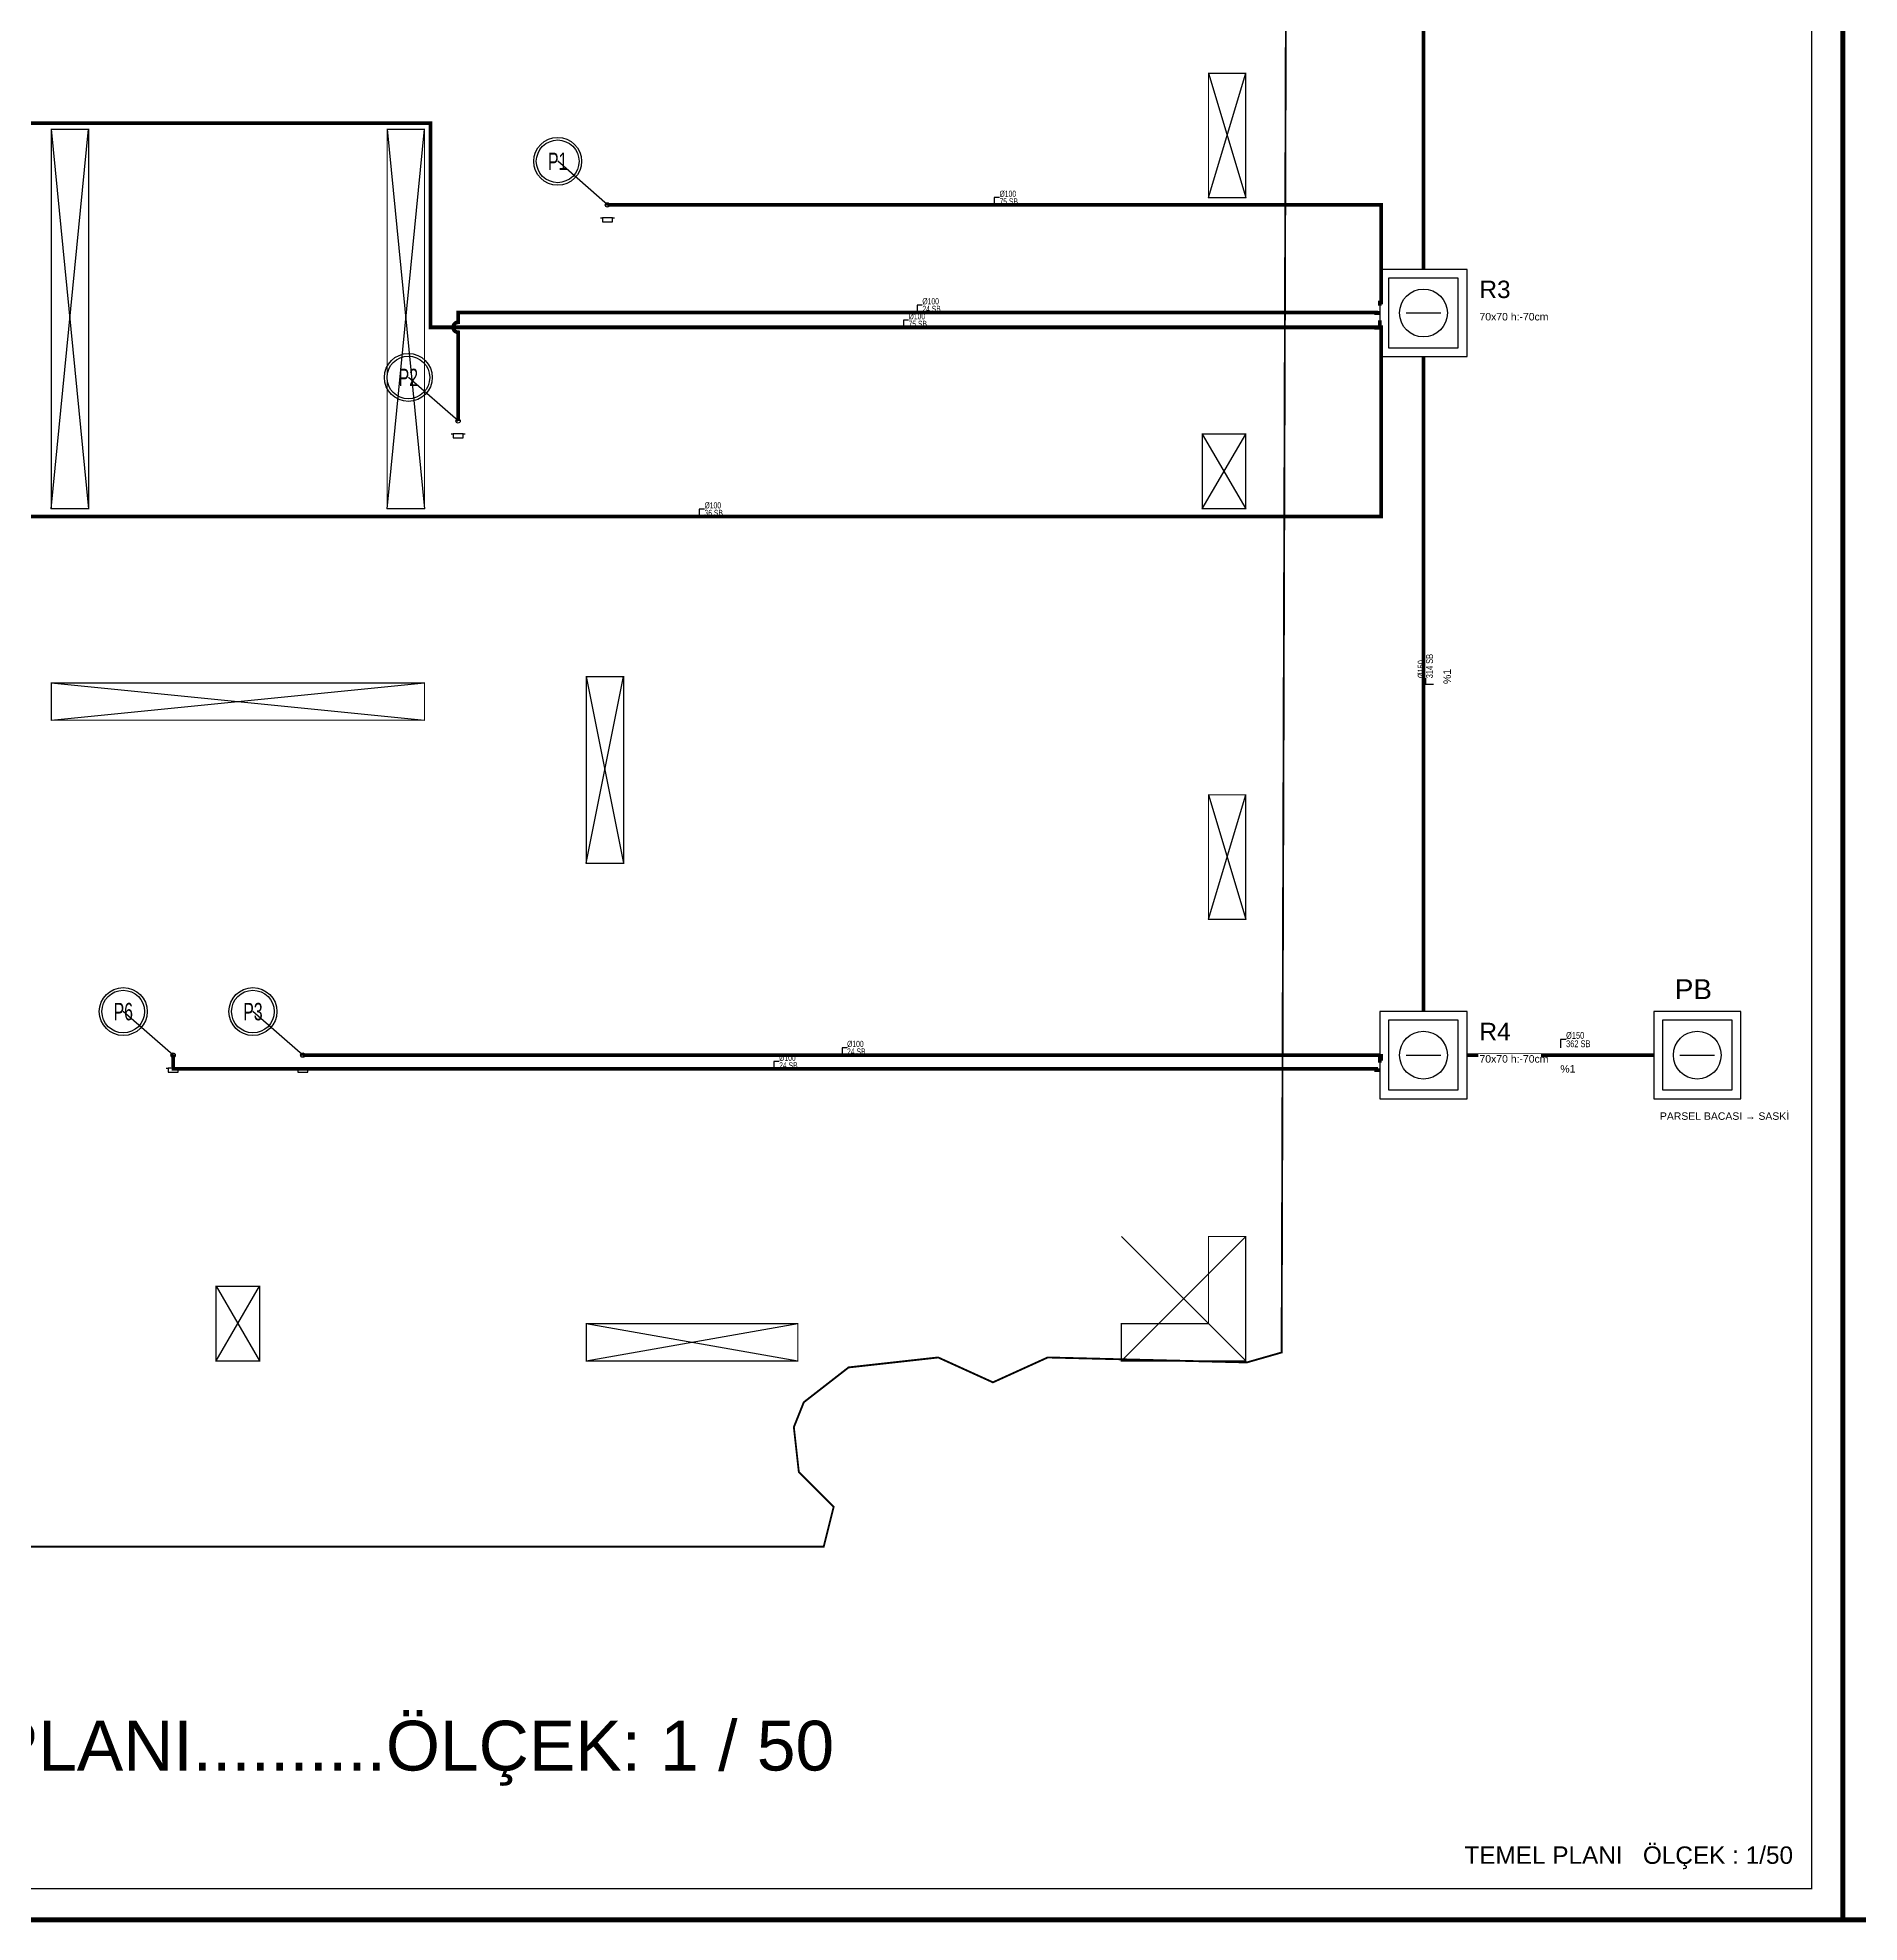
# Model space of a CAD drawing. Header units: centimetres. Extents: x -13133 to 30552, y -2 to 4552.
# Drawn here: x 6049 to 7513, y -2 to 1513 of the extents above; entities that cross this region are included whole.
import ezdxf
from ezdxf.enums import TextEntityAlignment as Align

# ---------------------------------------------------------------- set-up
doc = ezdxf.new("R2010")
doc.units = ezdxf.units.CM
doc.linetypes.add('DASHED', pattern=[18, 12, -6])
doc.linetypes.add('PIS', pattern=[38, 30, -8])
for name, color, linetype in [('MTY-PISSU-CAP', 211, 'CONTINUOUS'), ('MTY-PISSU-KOLON', 211, 'DASHED'), ('MTY-YUK-BIRIMI', 7, 'CONTINUOUS'), ('ROTAS-BINA-HATTI', 8, 'DASHED'), ('ROTAS-KAT-ADI', 1, 'CONTINUOUS'), ('ROTAS-MIMARI-KOLON', 8, 'CONTINUOUS'), ('ROTAS-PAFTA', 7, 'CONTINUOUS'), ('ROTAS-PIS-SU-BORUSU', 6, 'PIS'), ('ROTAS-PISSU-CAP', 211, 'CONTINUOUS'), ('ROTAS-PISSU-KOLONNO', 211, 'CONTINUOUS'), ('ROTAS-ROGAR', 5, 'CONTINUOUS'), ('ROTAS-TEFRIS', 15, 'CONTINUOUS')]:
    doc.layers.add(name, color=color, linetype=linetype)
doc.styles.add('ANOTATIVO', font='arial.ttf')
doc.styles.add('MTY_CAP', font='wturkce.SHX', dxfattribs={"width": 0.65, "height": 20})
doc.styles.add('ROTAS', font='arial.ttf')

# ---------------------------------------------------------------- blocks, each defined once
blk = doc.blocks.new('MTY-PIS SU CAP SB')
at = {"layer": 'MTY-PISSU-CAP'}
for p, q in [((0.83, 1.17), (0, 1.17)), ((0, 1.17), (0, 0))]:
    blk.add_line(p, q, dxfattribs=at)
at = {"layer": 'MTY-PISSU-CAP', "style": 'MTY_CAP', "width": 0.65}
blk.add_attdef('PSCP_001', (0.83, 1.29), '', height=1, dxfattribs=at)
at = {"layer": 'MTY-YUK-BIRIMI', "color": 211, "style": 'MTY_CAP', "width": 0.65}
blk.add_attdef('PS_001', (0.83, 0.07), '', height=1, dxfattribs=at)
blk = doc.blocks.new('MTY-PIS SU KOLON')
at = {"layer": 'MTY-PISSU-KOLON', "linetype": 'Continuous', "lineweight": -3}
blk.add_hatch(color=256, dxfattribs=at).paths.add_polyline_path([(-2.7, -0.1, 0.848135), (0, -0.1, -0.848135), (2.7, -0.1, 0.414214), (0, 2.6, 0.414214)])
blk.add_circle((0, 0), 3.5, dxfattribs=at)
blk = doc.blocks.new('MTY-KOLON NO PIS SU')
at = {"color": 6, "linetype": 'Continuous', "ltscale": 100}
blk.add_circle((0, 0), 27.5, dxfattribs=at)
at = {"color": 7, "linetype": 'Continuous', "ltscale": 100}
blk.add_circle((0, 0), 24.5, dxfattribs=at)
at = {"style": 'ANOTATIVO', "width": 0.65}
blk.add_attdef('K', text='', height=20, dxfattribs=at).set_placement((0, 0), align=Align.MIDDLE_CENTER)

msp = doc.modelspace()

# ---------------------------------------------------------------- linework, layer by layer
at = {"layer": 'ROTAS-BINA-HATTI', "const_width": 1.5}
msp.add_lwpolyline([(7053, 1716), (7049, 456), (7021, 448), (6861, 452), (6817, 432), (6773, 452), (6701, 444), (6665, 416), (6657, 396), (6661, 360), (6689, 332), (6681, 300), (5737, 300)], dxfattribs=at)
at = {"layer": 'ROTAS-MIMARI-KOLON'}
for p, q in [((6990.2, 1384.2), (7020.2, 1484.2)), ((6990.2, 1484.2), (7020.2, 1384.2)), ((6060.2, 1134.2), (6090.2, 1439.2)), ((6060.2, 1439.2), (6090.2, 1134.2)), ((6330.2, 1134.2), (6360.2, 1439.2)), ((6330.2, 1439.2), (6360.2, 1134.2)), ((6985.2, 1134.2), (7020.2, 1194.2)), ((6985.2, 1194.2), (7020.2, 1134.2)), ((6060.2, 964.2), (6360.2, 994.2)), ((6060.2, 994.2), (6360.2, 964.2)), ((6490.2, 849.2), (6520.2, 999.2)), ((6490.2, 999.2), (6520.2, 849.2)), ((6990.2, 804.2), (7020.2, 904.2)), ((6990.2, 904.2), (7020.2, 804.2)), ((6920.2, 449.2), (7020.2, 549.2)), ((6920.2, 549.2), (7020.2, 449.2)), ((6192.7, 449.2), (6227.7, 509.2)), ((6192.7, 509.2), (6227.7, 449.2)), ((6490.2, 449.2), (6660.2, 479.2)), ((6490.2, 479.2), (6660.2, 449.2))]:
    msp.add_line(p, q, dxfattribs=at)
at = {"layer": 'ROTAS-MIMARI-KOLON', "const_width": 1}
for points in [[(7020.2, 1484.2), (7020.2, 1384.2), (6990.2, 1384.2), (6990.2, 1484.2), (7020.2, 1484.2)], [(6090.2, 1439.2), (6090.2, 1134.2), (6060.2, 1134.2), (6060.2, 1439.2), (6090.2, 1439.2)], [(6360.2, 1439.2), (6360.2, 1134.2), (6330.2, 1134.2), (6330.2, 1439.2), (6360.2, 1439.2)], [(7020.2, 1194.2), (7020.2, 1134.2), (6985.2, 1134.2), (6985.2, 1194.2), (7020.2, 1194.2)], [(6360.2, 964.2), (6060.2, 964.2), (6060.2, 994.2), (6360.2, 994.2), (6360.2, 964.2)], [(6520.2, 999.2), (6520.2, 849.2), (6490.2, 849.2), (6490.2, 999.2), (6520.2, 999.2)], [(7020.2, 904.2), (7020.2, 804.2), (6990.2, 804.2), (6990.2, 904.2), (7020.2, 904.2)], [(7020.2, 549.2), (7020.2, 449.2), (6920.2, 449.2), (6920.2, 479.2), (6990.2, 479.2), (6990.2, 549.2), (7020.2, 549.2)], [(6227.7, 509.2), (6227.7, 449.2), (6192.7, 449.2), (6192.7, 509.2), (6227.7, 509.2)], [(6660.2, 479.2), (6660.2, 449.2), (6490.2, 449.2), (6490.2, 479.2), (6660.2, 479.2)]]:
    msp.add_lwpolyline(points, close=True, dxfattribs=at)
at = {"layer": 'ROTAS-PAFTA'}
for points, const_width in [([(5000, 0), (7500, 0), (7500, 2800), (5000, 2800)], 4), ([(7500, 0), (10000, 0), (10000, 2800), (7500, 2800)], 4), ([(5025, 25), (7475, 25), (7475, 2775), (5025, 2775)], 1)]:
    msp.add_lwpolyline(points, close=True, dxfattribs=dict(at, const_width=const_width))
at = {"layer": 'ROTAS-PIS-SU-BORUSU'}
for p, q in [((6501.6, 1368), (6503.2, 1368)), ((6511.3, 1368), (6512.8, 1368)), ((6381.6, 1194.3), (6383.1, 1194.3)), ((6391.2, 1194.3), (6392.8, 1194.3)), ((6152.5, 684.6), (6154.1, 684.6)), ((6162.2, 684.6), (6163.7, 684.6)), ((6256.7, 684.6), (6258.3, 684.6)), ((6266.4, 684.6), (6267.9, 684.6))]:
    msp.add_line(p, q, dxfattribs=at)
at = {"layer": 'ROTAS-PIS-SU-BORUSU', "const_width": 3}
for points in [[(7163, 1892.2), (7163, 1326.5)], [(5913.2, 1378.4), (5913.2, 1444), (5913, 1444), (6365, 1444), (6365, 1280), (7125, 1280), (7125, 1279.5), (7128, 1279.5)], [(6507.2, 1378.4), (7129, 1378.4), (7129, 1380), (7129, 1300), (7128, 1300), (7128, 1297.5)], [(6387.2, 1204.7), (6387.2, 1276), (6386.1, 1276.1), (6385.2, 1276.5), (6384.3, 1277.2), (6383.7, 1278), (6383.3, 1279), (6383.2, 1280), (6383.3, 1281), (6383.7, 1282), (6384.3, 1282.8), (6385.2, 1283.5), (6386.1, 1283.9), (6387.2, 1284), (6387.2, 1292), (7125, 1292), (7125, 1291.5), (7128, 1291.5)], [(6033.3, 1204.7), (6033.3, 1128), (6033, 1128), (7129, 1128), (7129, 1280), (7128, 1280), (7128, 1285.5)], [(7163, 1256.5), (7163, 730)], [(6262.3, 695), (7129, 695), (7129, 696), (7129, 692), (7128, 692), (7128, 689)], [(6158.1, 695), (6158.1, 684), (6157, 684), (7125, 684), (7125, 683), (7128, 683)], [(7198, 695), (7348, 695)]]:
    msp.add_lwpolyline(points, dxfattribs=at)
at = {"layer": 'ROTAS-PIS-SU-BORUSU'}
for points in [[(6503.2, 1364.8), (6511.2, 1364.8), (6511.2, 1368), (6503.2, 1368)], [(6383.2, 1191.1), (6391.2, 1191.1), (6391.2, 1194.3), (6383.2, 1194.3)], [(6154.1, 681.4), (6162.1, 681.4), (6162.1, 684.6), (6154.1, 684.6)], [(6258.3, 681.4), (6266.3, 681.4), (6266.3, 684.6), (6258.3, 684.6)]]:
    msp.add_lwpolyline(points, close=True, dxfattribs=at)
at = {"layer": 'ROTAS-PISSU-KOLONNO'}
for p, q in [((6507.2, 1378.4), (6467.2, 1413.4)), ((6387.2, 1204.7), (6347.2, 1239.7)), ((6158.1, 695), (6118.1, 730)), ((6262.3, 695), (6222.3, 730))]:
    msp.add_line(p, q, dxfattribs=at)
at = {"layer": 'ROTAS-ROGAR'}
for p, q in [((7149, 1291.5), (7177, 1291.5)), ((7149, 695), (7177, 695)), ((7369, 695), (7397, 695))]:
    msp.add_line(p, q, dxfattribs=at)
for points in [[(7128, 1256.5), (7198, 1256.5), (7198, 1326.5), (7128, 1326.5)], [(7135, 1263.5), (7191, 1263.5), (7191, 1319.5), (7135, 1319.5)], [(7128, 660), (7198, 660), (7198, 730), (7128, 730)], [(7348, 660), (7418, 660), (7418, 730), (7348, 730)], [(7135, 667), (7191, 667), (7191, 723), (7135, 723)], [(7355, 667), (7411, 667), (7411, 723), (7355, 723)]]:
    msp.add_lwpolyline(points, close=True, dxfattribs=at)
for centre in [(7163, 1291.5), (7163, 695), (7383, 695)]:
    msp.add_circle(centre, 19.2, dxfattribs=at)

# ---------------------------------------------------------------- block references
at = {"layer": 'ROTAS-PISSU-KOLONNO'}
ref = msp.add_blockref('MTY-KOLON NO PIS SU', (6467.2, 1413.4), dxfattribs=dict(at, xscale=0.7, yscale=0.7))
ref.add_attrib('K', 'P1', dxfattribs={"height": 14, "style": 'ANOTATIVO', "width": 0.65}).set_placement((6467.2, 1413.4), align=Align.MIDDLE_CENTER)
ref = msp.add_blockref('MTY-KOLON NO PIS SU', (6347.2, 1239.7), dxfattribs=dict(at, xscale=0.7, yscale=0.7))
ref.add_attrib('K', 'P2', dxfattribs={"height": 14, "style": 'ANOTATIVO', "width": 0.65}).set_placement((6347.2, 1239.7), align=Align.MIDDLE_CENTER)
ref = msp.add_blockref('MTY-KOLON NO PIS SU', (6118.1, 730), dxfattribs=dict(at, xscale=0.7, yscale=0.7))
ref.add_attrib('K', 'P6', dxfattribs={"height": 14, "style": 'ANOTATIVO', "width": 0.65}).set_placement((6118.1, 730), align=Align.MIDDLE_CENTER)
ref = msp.add_blockref('MTY-KOLON NO PIS SU', (6222.3, 730), dxfattribs=dict(at, xscale=0.7, yscale=0.7))
ref.add_attrib('K', 'P3', dxfattribs={"height": 14, "style": 'ANOTATIVO', "width": 0.65}).set_placement((6222.3, 730), align=Align.MIDDLE_CENTER)
at = {"layer": 'ROTAS-TEFRIS', "xscale": 0.5, "yscale": 0.5}
for p in [(6507.2, 1378.4), (6387.2, 1204.7), (6158.1, 695), (6262.3, 695)]:
    msp.add_blockref('MTY-PIS SU KOLON', p, dxfattribs=at)
at = {"layer": 'ROTAS-TEFRIS'}
ref = msp.add_blockref('MTY-PIS SU CAP SB', (6818.1, 1378.4), dxfattribs=dict(at, xscale=5, yscale=5))
ref.add_attrib('PSCP_001', 'Ø100', (6822.3, 1384.8), dxfattribs={"height": 5, "style": 'MTY_CAP', "width": 0.65})
ref.add_attrib('PS_001', '75 SB', (6822.3, 1378.7), dxfattribs={"color": 211, "height": 5, "style": 'MTY_CAP', "width": 0.65})
ref = msp.add_blockref('MTY-PIS SU CAP SB', (6756.1, 1292), dxfattribs=dict(at, xscale=5, yscale=5))
ref.add_attrib('PSCP_001', 'Ø100', (6760.3, 1298.4), dxfattribs={"height": 5, "style": 'MTY_CAP', "width": 0.65})
ref.add_attrib('PS_001', '24 SB', (6760.3, 1292.3), dxfattribs={"color": 211, "height": 5, "style": 'MTY_CAP', "width": 0.65})
ref = msp.add_blockref('MTY-PIS SU CAP SB', (6745, 1280), dxfattribs=dict(at, xscale=5, yscale=5))
ref.add_attrib('PSCP_001', 'Ø100', (6749.2, 1286.4), dxfattribs={"height": 5, "style": 'MTY_CAP', "width": 0.65})
ref.add_attrib('PS_001', '75 SB', (6749.2, 1280.3), dxfattribs={"color": 211, "height": 5, "style": 'MTY_CAP', "width": 0.65})
ref = msp.add_blockref('MTY-PIS SU CAP SB', (6581, 1128), dxfattribs=dict(at, xscale=5, yscale=5))
ref.add_attrib('PSCP_001', 'Ø100', (6585.2, 1134.4), dxfattribs={"height": 5, "style": 'MTY_CAP', "width": 0.65})
ref.add_attrib('PS_001', '36 SB', (6585.2, 1128.3), dxfattribs={"color": 211, "height": 5, "style": 'MTY_CAP', "width": 0.65})
ref = msp.add_blockref('MTY-PIS SU CAP SB', (7171, 993.3), dxfattribs=dict(at, xscale=5.5, yscale=5.5, rotation=90))
ref.add_attrib('PSCP_001', 'Ø150', (7163.9, 997.9), dxfattribs={"height": 5.5, "rotation": 90, "style": 'MTY_CAP', "width": 0.65})
ref.add_attrib('PS_001', '314 SB', (7170.6, 997.9), dxfattribs={"color": 211, "height": 5.5, "rotation": 90, "style": 'MTY_CAP', "width": 0.65})
ref = msp.add_blockref('MTY-PIS SU CAP SB', (7273, 701), dxfattribs=dict(at, xscale=5.5, yscale=5.5))
ref.add_attrib('PSCP_001', 'Ø150', (7277.6, 708.1), dxfattribs={"height": 5.5, "style": 'MTY_CAP', "width": 0.65})
ref.add_attrib('PS_001', '362 SB', (7277.6, 701.4), dxfattribs={"color": 211, "height": 5.5, "style": 'MTY_CAP', "width": 0.65})
ref = msp.add_blockref('MTY-PIS SU CAP SB', (6695.7, 695), dxfattribs=dict(at, xscale=5, yscale=5))
ref.add_attrib('PSCP_001', 'Ø100', (6699.8, 701.5), dxfattribs={"height": 5, "style": 'MTY_CAP', "width": 0.65})
ref.add_attrib('PS_001', '24 SB', (6699.8, 695.4), dxfattribs={"color": 211, "height": 5, "style": 'MTY_CAP', "width": 0.65})
ref = msp.add_blockref('MTY-PIS SU CAP SB', (6641, 684), dxfattribs=dict(at, xscale=5, yscale=5))
ref.add_attrib('PSCP_001', 'Ø100', (6645.2, 690.4), dxfattribs={"height": 5, "style": 'MTY_CAP', "width": 0.65})
ref.add_attrib('PS_001', '24 SB', (6645.2, 684.3), dxfattribs={"color": 211, "height": 5, "style": 'MTY_CAP', "width": 0.65})

# ---------------------------------------------------------------- texts
at = {"layer": 'ROTAS-KAT-ADI', "style": 'ROTAS'}
msp.add_text('TEMEL PLANI..........ÖLÇEK: 1 / 50', height=40, dxfattribs=at).set_placement((6250, 120), align=Align.CENTER)
at = {"layer": 'ROTAS-PAFTA', "style": 'ROTAS'}
msp.add_text('TEMEL PLANI   ÖLÇEK : 1/50', height=14, dxfattribs=at).set_placement((7460, 45), align=Align.RIGHT)
at = {"layer": 'ROTAS-PISSU-CAP', "style": 'ROTAS'}
msp.add_text('%1', height=6, rotation=90, dxfattribs=at).set_placement((7185, 993.3))
msp.add_text('%1', height=6, dxfattribs=at).set_placement((7273, 681))
at = {"layer": 'ROTAS-ROGAR', "style": 'ROTAS'}
for s, height, p in [('R3', 14, (7208, 1303.5)), ('70x70 h:-70cm', 6, (7208, 1285.5)), ('PB', 16, (7365, 740)), ('R4', 14, (7208, 707)), ('PARSEL BACASI → SASKİ', 6, (7353, 643))]:
    msp.add_text(s, height=height, dxfattribs=at).set_placement(p)

# ---------------------------------------------------------------- next in the draw order: wipeouts: each hides what was drawn before it
msp.add_wipeout([(7257.4, 688), (7207, 688), (7207, 696), (7257.4, 696)])

# ---------------------------------------------------------------- next in the draw order: texts
msp.add_text('70x70 h:-70cm', height=6, dxfattribs=at).set_placement((7208, 689))

doc.saveas('drawing.dxf')
